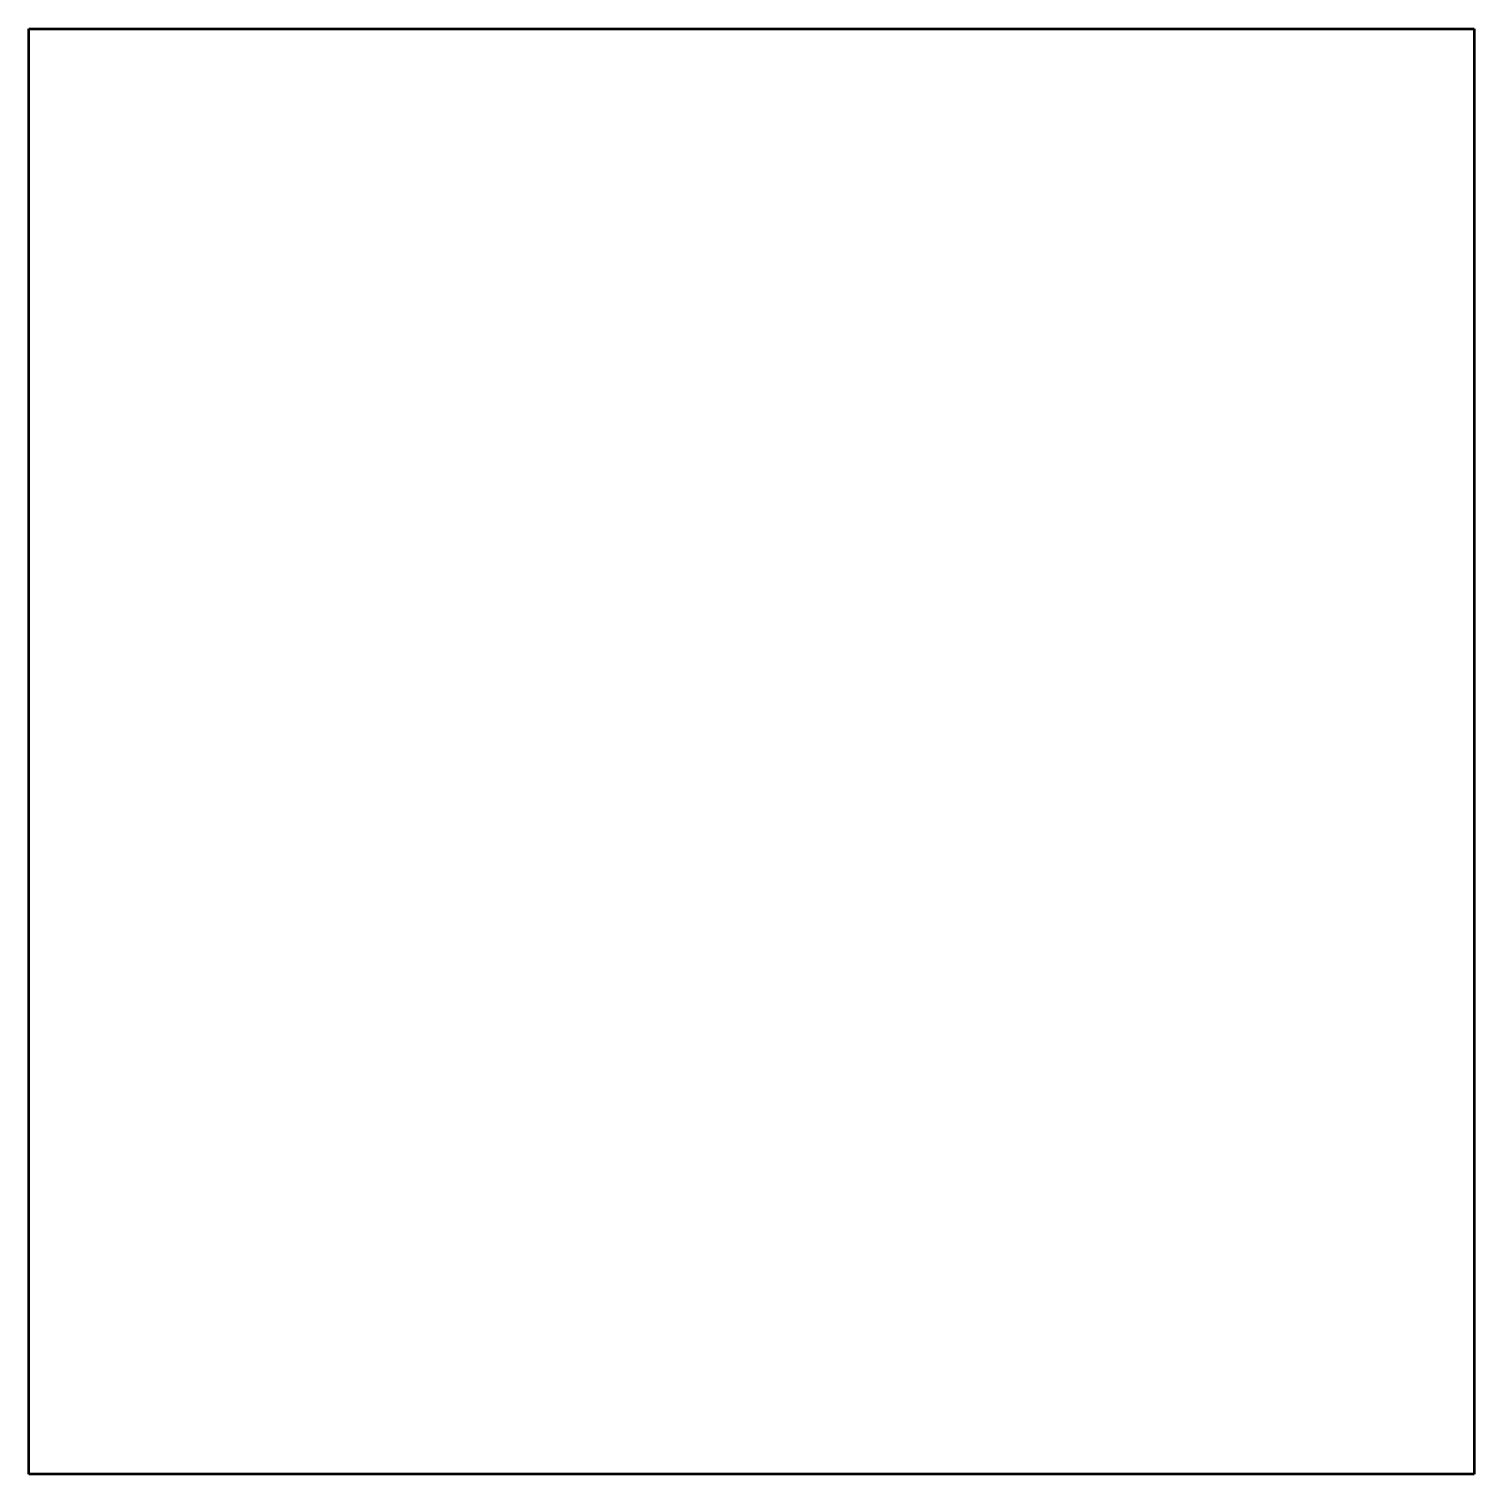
# Model space of a CAD drawing. Header units: millimetres. Extents: x 0 to 108, y -108 to 0.
import ezdxf

# ---------------------------------------------------------------- set-up
doc = ezdxf.new("R2010")
doc.units = ezdxf.units.MM
doc.linetypes.add('Continuo', pattern=[0])
doc.layers.add('IV_INTERIOR_PROFILES', color=7, linetype='Continuo', lineweight=50)

msp = doc.modelspace()

# ---------------------------------------------------------------- linework, layer by layer
at = {"layer": 'IV_INTERIOR_PROFILES'}
for p, q in [((0, 0), (108, 0)), ((0, -108), (0, 0)), ((108, 0), (108, -108)), ((108, -108), (0, -108))]:
    msp.add_line(p, q, dxfattribs=at)

doc.saveas('drawing.dxf')
